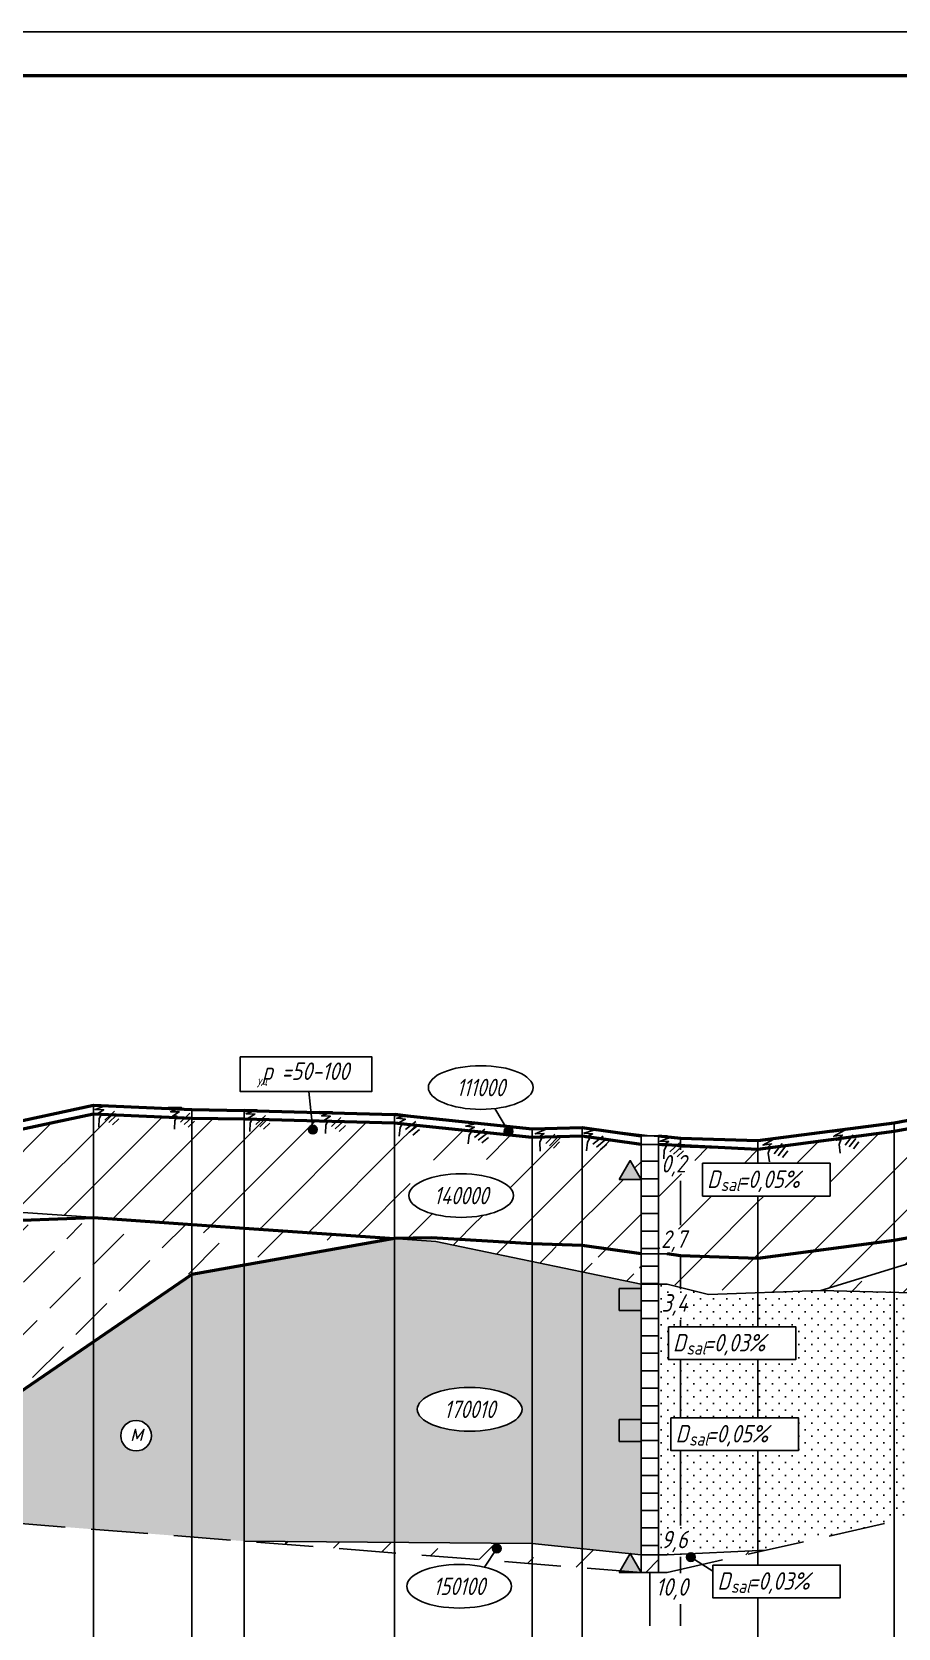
# Model space of a CAD drawing. Extents: x 0 to 1711, y -32 to 643.
# Drawn here: x 699.6 to 798.9, y 452.3 to 635.1 of the extents above; entities that cross this region are included whole.
import ezdxf
from ezdxf import colors
from ezdxf.entities.mleader import LeaderData, LeaderLine
from ezdxf.enums import TextEntityAlignment as Align
from ezdxf.math import Vec2, Vec3

# ---------------------------------------------------------------- set-up
doc = ezdxf.new("R2010")
doc.units = 0
doc.linetypes.add('ИИ27003', pattern=[9.5, 6.5, -3])
for name, color, linetype, lineweight in [('ИИ_ГЕОЛОГИЯ_025', 7, 'Continuous', 25), ('ИИ_ГЕОЛОГИЯ_050', 7, 'Continuous', 50), ('ИИ_ГЕОФИЗИКА_025', 7, 'Continuous', 25), ('ИИ_ОФОРМЛЕНИЕ_025', 7, 'Continuous', 25), ('ИИ_ПРОФИЛЬ_025', 7, 'Continuous', 25)]:
    doc.layers.add(name, color=color, linetype=linetype, lineweight=lineweight)
doc.layers.add('Профиль', color=7, linetype='Continuous')
doc.layers.add('ТХ-Л', color=140, linetype='Continuous')
doc.styles.add('VNIPISIMPLEXCUR', font='simplex.shx', dxfattribs={"width": 0.8, "oblique": 15})
doc.linetypes.add('ИИ27001', pattern='A,2.5,[1,3dservice.shx,S=1.85,R=180.00002,X=0,Y=0],2.5,-1', length=6)
doc.linetypes.add('ИИ27005', pattern='A,2.5,[1,3dservice.shx,S=1.85,R=180.00002,X=0,Y=0],2.5,-2,[4,3dservice.shx,S=0.5,R=0,X=0,Y=0],-2', length=9)
pattern_1 = [(45, (-100.523, -58.2266), (-3, 3), [])]
pattern_2 = [(0, (-100.523, -58.22656), (0.75, 0.75), [0, -1.5])]
pattern_3 = [(45, (-97.523, -58.2266), (-3, 3), [5, -2])]
pattern_4 = [(0, (-100.523, -58.2266), (0, 2), [])]

# ---------------------------------------------------------------- blocks, each defined once
blk = doc.blocks.new('ИИ16001')
at = {"linetype": 'Continuous', "lineweight": 25}
h = blk.add_hatch(color=0, dxfattribs=at)
edge = h.paths.add_edge_path()
edge.add_arc((0, 0), 0.5, 0, 360)
at = {"color": 0, "linetype": 'Continuous', "lineweight": 25}
blk.add_circle((0, 0), 0.5, dxfattribs=at)
blk = doc.blocks.new('ИИ25004')
at = {"linetype": 'Continuous', "lineweight": 25}
blk.add_hatch(color=0, dxfattribs=at).paths.add_polyline_path([(-2.5, 0), (0, 0), (-1.25, 2.17)])
at = {"color": 0, "linetype": 'Continuous', "lineweight": 25}
blk.add_lwpolyline([(-2.5, 0), (0, 0), (-1.25, 2.17)], close=True, dxfattribs=at)
blk = doc.blocks.new('ИИ25005')
at = {"linetype": 'Continuous', "lineweight": 25}
blk.add_hatch(color=0, dxfattribs=at).paths.add_polyline_path([(0, 0), (0, 2.5), (-2.5, 2.5), (-2.5, 0)])
at = {"color": 0, "linetype": 'Continuous', "lineweight": 25}
blk.add_lwpolyline([(0, 0), (0, 2.5), (-2.5, 2.5), (-2.5, 0)], close=True, dxfattribs=at)
blk = doc.blocks.new('ИИ25010')
at = {"color": 0, "linetype": 'Continuous', "lineweight": 25}
for points in [[(0, 0), (3, 0), (0.5, -1), (2.5, -1), (1, -2), (2, -2), (1.5, -3), (1.5, -5)], [(4.94, -1.23), (2.82, -3.35)], [(5.47, -2.12), (3.7, -3.88)], [(6, -3), (4.59, -4.41)]]:
    blk.add_lwpolyline(points, dxfattribs=at)
blk = doc.blocks.new('ИИ25042')
at = {"color": 0, "linetype": 'Continuous', "lineweight": 25}
blk.add_circle((0, 0), 1.75, dxfattribs=at)
at = {"color": 0, "linetype": 'Continuous', "style": 'VNIPISIMPLEXCUR', "oblique": 15, "width": 0.8}
blk.add_attdef('CAPTION', text='', height=2, dxfattribs=at).set_placement((0, 0.3), align=Align.MIDDLE_CENTER)
blk = doc.blocks.new('ИИ25020')
at = {"color": 0, "linetype": 'Continuous', "lineweight": 25}
blk.add_ellipse((0, 0), major_axis=(-6, 0), ratio=0.416667, dxfattribs=at)
at = {"color": 0, "linetype": 'Continuous', "style": 'VNIPISIMPLEXCUR', "oblique": 15, "width": 0.75}
blk.add_attdef('INDEX', text='', height=2, dxfattribs=at).set_placement((0, 0), align=Align.MIDDLE_CENTER)
blk = doc.blocks.new('ИИ03А2Х4')
at = {"color": 0, "linetype": 'Continuous', "lineweight": 25}
blk.add_lwpolyline([(0, 0), (0, 594), (1682, 594), (1682, 0)], close=True, dxfattribs=at)
at = {"color": 0, "linetype": 'Continuous', "lineweight": 50}
blk.add_lwpolyline([(20, 5), (20, 589), (1677, 589), (1677, 5)], close=True, dxfattribs=at)
at = {"color": 0, "linetype": 'Continuous', "style": 'VNIPISIMPLEXCUR', "oblique": 15, "width": 0.8, "flags": 8}
blk.add_attdef('FORMAT', text='', height=2.5, dxfattribs=at).set_placement((1677, 1.25), align=Align.RIGHT)

msp = doc.modelspace()

# ---------------------------------------------------------------- hatches: boundary and pattern name
at = {"layer": 'ИИ_ГЕОЛОГИЯ_025'}
h = msp.add_hatch(dxfattribs=at)
h.set_pattern_fill('ИИ_СУГЛИНОК', color=256, pattern_type=2)
h.set_pattern_definition(pattern_1)
h.paths.add_polyline_path([(663.2544, 506.4873), (651.574, 503.8799), (651.107, 503.1381), (663.2544, 502.31)])
h.paths.add_polyline_path([(673.9194, 507.7373), (663.2544, 506.4873), (663.2544, 502.31), (673.9194, 501.5829)])
h.paths.add_polyline_path([(679.6694, 508.3873), (674.5863, 507.8127), (673.9194, 506.9687), (673.9194, 501.5829), (679.6694, 501.1909)])
h.paths.add_polyline_path([(695.6694, 508.8373), (688.552, 508.6371), (688.5286, 508.5879), (688.0287, 508.5781), (688.0951, 508.6243), (679.6694, 508.3873), (679.6694, 501.1909), (695.6694, 500.1001)])
h.paths.add_polyline_path([(706.6694, 511.1873), (695.6694, 508.8373), (695.6694, 500.1001), (704.7336, 499.4822), (706.6694, 499.3456)])
h.paths.add_polyline_path([(717.9194, 510.6873), (706.6694, 511.1873), (706.6694, 499.3456), (717.9194, 498.5516)])
h.paths.add_polyline_path([(723.9194, 510.5873), (717.9194, 510.6873), (717.9194, 498.5516), (719.0287, 498.4733), (723.9194, 498.4168)])
h.paths.add_polyline_path([(741.1694, 510.1373), (731.7007, 510.3843), (731.7527, 509.8964, -0.44562514), (732.3056, 509.3993, -1), (731.3056, 509.3993, -0.38348452), (731.7527, 509.8964), (731.7007, 510.3843), (723.9194, 510.5873), (723.9194, 498.4168), (726.8429, 498.3831), (737.3864, 499.5052), (741.1694, 499.31)])
h = msp.add_hatch(dxfattribs=at)
h.set_pattern_fill('ИИ_СУГЛИНОК', color=256, pattern_type=2)
h.set_pattern_definition(pattern_1)
h.paths.add_polyline_path([(762.6694, 508.6373), (756.9194, 508.4873), (756.9194, 496.6838), (758.5896, 496.2715), (762.6694, 496.1373)])
h.paths.add_polyline_path([(769.4194, 503.6873), (766.9194, 503.6873), (768.1694, 505.8524), (769.4194, 503.6873), (769.4194, 507.6873), (762.6694, 508.6373), (762.6694, 496.1373), (769.4194, 495.1873)])
h.paths.add_polyline_path([(744.2341, 502.4282), (753.0913, 502.1603), (753.8951, 505.1603), (745.038, 505.4282)], flags=8)
edge = h.paths.add_edge_path()
edge.add_line((756.9194, 508.4873), (754.4446, 508.7465))
edge.add_arc((754.2351, 509.2005), 0.5, 233.264966, 294.773835, ccw=False)
edge.add_line((753.9361, 508.7998), (741.1694, 510.1373))
edge.add_line((741.1694, 510.1373), (741.1694, 499.31))
edge.add_line((741.1694, 499.31), (747.633, 498.9764))
edge.add_line((747.633, 498.9764), (756.9194, 496.6838))
edge.add_line((756.9194, 496.6838), (756.9194, 508.4873))
h.paths.add_polyline_path([(747.7233, 499.3877), (747.4415, 499.412), (747.1628, 499.4418), (746.8879, 499.4772), (746.6174, 499.5181), (746.3519, 499.5643), (746.092, 499.6158), (745.8383, 499.6724), (745.5914, 499.734), (745.3519, 499.8004), (745.1204, 499.8716), (744.8972, 499.9473), (744.6831, 500.0274), (744.4784, 500.1117), (744.2837, 500.1999), (744.0993, 500.292), (743.9257, 500.3876), (743.7633, 500.4866), (743.6126, 500.5887), (743.4737, 500.6937), (743.3471, 500.8014), (743.233, 500.9115), (743.1317, 501.0237), (743.0434, 501.1378), (742.9684, 501.2536), (742.9068, 501.3707), (742.8587, 501.4889), (742.8243, 501.6079), (742.8036, 501.7275), (742.7967, 501.8474), (742.8036, 501.9672), (742.8243, 502.0868), (742.8587, 502.2059), (742.9068, 502.3241), (742.9684, 502.4412), (743.0434, 502.5569), (743.1317, 502.671), (743.233, 502.7833), (743.3471, 502.8933), (743.4737, 503.001), (743.6126, 503.106), (743.7633, 503.2081), (743.9257, 503.3071), (744.0993, 503.4027), (744.2837, 503.4948), (744.4784, 503.5831), (744.6831, 503.6673), (744.8972, 503.7474), (745.1204, 503.8231), (745.3519, 503.8943), (745.5914, 503.9608), (745.8383, 504.0224), (746.092, 504.079), (746.3519, 504.1304), (746.6174, 504.1766), (746.8879, 504.2175), (747.1628, 504.2529), (747.4415, 504.2828), (747.7233, 504.307), (748.0076, 504.3257), (748.2936, 504.3386), (748.5809, 504.3458), (748.8686, 504.3472), (749.1562, 504.3429), (749.4429, 504.3328), (749.7282, 504.3171), (750.0113, 504.2956), (750.2916, 504.2685), (750.5685, 504.2359), (750.8413, 504.1977), (751.1094, 504.1542), (751.3722, 504.1053), (751.629, 504.0513), (751.8794, 503.9922), (752.1226, 503.9281), (752.3582, 503.8593), (752.5856, 503.7858), (752.8043, 503.7079), (753.0138, 503.6257), (753.2136, 503.5394), (753.4032, 503.4492), (753.5822, 503.3554), (753.7502, 503.258), (753.9069, 503.1574), (754.0517, 503.0539), (754.1845, 502.9475), (754.3049, 502.8386), (754.4126, 502.7274), (754.5074, 502.6142), (754.5891, 502.4992), (754.6575, 502.3828), (754.7123, 502.2651), (754.7536, 502.1464), (754.7811, 502.0271), (754.7949, 501.9073), (754.7949, 501.7874), (754.7811, 501.6677), (754.7536, 501.5483), (754.7123, 501.4297), (754.6575, 501.312), (754.5891, 501.1955), (754.5074, 501.0805), (754.4126, 500.9673), (754.3049, 500.8562), (754.1845, 500.7473), (754.0517, 500.6409), (753.9069, 500.5373), (753.7502, 500.4367), (753.5822, 500.3394), (753.4032, 500.2455), (753.2136, 500.1553), (753.0138, 500.069), (752.8043, 499.9868), (752.5856, 499.9089), (752.3582, 499.8355), (752.1226, 499.7666), (751.8794, 499.7026), (751.629, 499.6435), (751.3722, 499.5894), (751.1094, 499.5405), (750.8413, 499.497), (750.5685, 499.4589), (750.2916, 499.4262), (750.0113, 499.3991), (749.7282, 499.3777), (749.4429, 499.3619), (749.1562, 499.3519), (748.8686, 499.3475), (748.5809, 499.349), (748.2936, 499.3562), (748.0076, 499.3691)])
h.paths.add_polyline_path([(754.3049, 502.8386), (754.3216, 502.8214), (754.3399, 502.8375), (754.5383, 503.0685), (754.6814, 503.3065), (754.7678, 503.5492), (754.7967, 503.7942), (754.7678, 504.0393), (754.6814, 504.282), (754.5383, 504.52), (754.3399, 504.751), (754.0882, 504.9727), (753.7855, 505.1832), (753.4347, 505.3802), (753.0393, 505.562), (752.603, 505.7268), (752.1301, 505.8729), (751.6251, 505.9991), (751.0928, 506.1039), (750.5384, 506.1866), (749.9672, 506.2462), (749.3848, 506.2822), (748.7967, 506.2942), (748.2086, 506.2822), (747.6261, 506.2462), (747.055, 506.1866), (746.5006, 506.1039), (745.9683, 505.9991), (745.4633, 505.8729), (744.9903, 505.7268), (744.554, 505.562), (744.1586, 505.3802), (743.8079, 505.1832), (743.5051, 504.9727), (743.2534, 504.751), (743.055, 504.52), (742.912, 504.282), (742.8256, 504.0393), (742.7967, 503.7942), (742.8256, 503.5492), (742.912, 503.3065), (743.055, 503.0685), (743.2534, 502.8375), (743.2721, 502.821), (743.3471, 502.8933), (743.4737, 503.001), (743.6126, 503.106), (743.7633, 503.2081), (743.9257, 503.3071), (744.0993, 503.4027), (744.2837, 503.4948), (744.4784, 503.5831), (744.6831, 503.6673), (744.8972, 503.7474), (745.1204, 503.8231), (745.3519, 503.8943), (745.5914, 503.9608), (745.8383, 504.0224), (746.092, 504.079), (746.3519, 504.1304), (746.6174, 504.1766), (746.8879, 504.2175), (747.1628, 504.2529), (747.4415, 504.2828), (747.7233, 504.307), (748.0076, 504.3257), (748.2936, 504.3386), (748.5809, 504.3458), (748.8686, 504.3472), (749.1562, 504.3429), (749.4429, 504.3328), (749.7282, 504.3171), (750.0113, 504.2956), (750.2916, 504.2685), (750.5685, 504.2359), (750.8413, 504.1977), (751.1094, 504.1542), (751.3722, 504.1053), (751.629, 504.0513), (751.8794, 503.9922), (752.1226, 503.9281), (752.3582, 503.8593), (752.5856, 503.7858), (752.8043, 503.7079), (753.0138, 503.6257), (753.2136, 503.5394), (753.4032, 503.4492), (753.5822, 503.3554), (753.7502, 503.258), (753.9069, 503.1574), (754.0517, 503.0539), (754.1845, 502.9475)])
h = msp.add_hatch(dxfattribs=at)
h.set_pattern_fill('ИИ_СУГЛИНОК', color=256, pattern_type=2)
h.set_pattern_definition(pattern_1)
h.paths.add_polyline_path([(798.4194, 493.5557), (798.4194, 494.473), (791.8875, 492.8768), (782.8144, 491.418), (782.8144, 490.7264), (790.0069, 490.9791)])
h.paths.add_polyline_path([(805.6694, 495.7763), (805.6694, 496.4776), (802.8175, 495.5478), (798.4194, 494.473), (798.4194, 493.5557)])
h.paths.add_polyline_path([(805.6694, 497.2166), (805.6694, 498.0373), (798.4194, 496.6873), (798.4194, 495.4463)])
h.paths.add_polyline_path([(802.8175, 495.5478), (805.6694, 496.4776), (805.6694, 497.2166), (798.4194, 495.4463), (798.4194, 494.473)])
h.paths.add_polyline_path([(805.6694, 510.5373), (798.4194, 509.1873), (798.4194, 496.6873), (805.6694, 498.0373)])
h.paths.add_polyline_path([(823.9194, 504.0366), (823.9194, 509.6482), (805.6694, 510.5373), (805.6694, 498.0373), (811.0138, 499.0037), (816.2573, 501.0976)])
h = msp.add_hatch(dxfattribs=at)
h.set_pattern_fill('ИИ_СУГЛИНОК', color=256, pattern_type=2)
h.set_pattern_definition(pattern_1)
h.paths.add_polyline_path([(782.8144, 494.6373), (773.9194, 494.9373), (772.4194, 495.1873), (771.4194, 495.1873), (771.4194, 492.9865), (772.2784, 492.7623), (776.4304, 491.9928), (780.2399, 491.9928), (782.8144, 492.3885)])
h.paths.add_polyline_path([(773.9194, 492.4582), (772.2784, 492.7623), (771.4194, 492.9865), (771.4194, 492.0841), (773.9194, 491.3816)])
h.paths.add_polyline_path([(782.8144, 491.418), (782.8144, 492.3885), (780.2399, 491.9928), (776.4304, 491.9928), (773.9194, 492.4582), (773.9194, 491.3816), (774.3305, 491.266), (778.5277, 491.0095), (781.8689, 491.266)])
h.paths.add_polyline_path([(791.8875, 492.8768), (798.4194, 494.473), (798.4194, 495.4463), (791.1321, 493.6668), (782.8144, 492.3885), (782.8144, 491.418)])
h.paths.add_polyline_path([(798.4194, 495.4463), (798.4194, 496.6873), (782.8144, 494.6373), (782.8144, 492.3885), (791.1321, 493.6668)])
h.paths.add_polyline_path([(798.4194, 509.1873), (782.8144, 507.1373), (782.8144, 505.5462), (791.0679, 505.5462), (791.0679, 501.7912), (782.8144, 501.7912), (782.8144, 494.6373), (798.4194, 496.6873)])
h = msp.add_hatch(dxfattribs=at)
h.set_pattern_fill('ИИ_КОНСИСТЕНЦИЯ_01', color=256, pattern_type=2)
h.set_pattern_definition(pattern_4)
h.paths.add_polyline_path([(771.4194, 507.6873), (769.4194, 507.6873), (769.4194, 495.1873), (771.4194, 495.1873)])
h = msp.add_hatch(dxfattribs=at)
h.set_pattern_fill('ИИ_СУГЛИНОК', color=256, pattern_type=2)
h.set_pattern_definition(pattern_1)
h.paths.add_polyline_path([(782.8144, 501.7912), (776.4646, 501.7912), (776.4646, 505.5462), (782.8144, 505.5462), (782.8144, 507.1373), (771.9751, 507.6605), (771.8198, 507.566), (772.3193, 507.5452), (772.0487, 507.056), (772.0311, 506.6313), (775.5595, 506.6313), (775.5595, 504.3513), (771.7477, 504.3513), (771.7477, 506.6313), (772.0311, 506.6313), (772.0487, 507.056), (772.3193, 507.5452), (771.8198, 507.566), (771.9751, 507.6605), (771.4194, 507.6873), (771.4194, 495.1873), (772.4194, 495.1873), (773.9194, 494.9373), (782.8144, 494.6373)])
h.paths.add_polyline_path([(775.7377, 497.9932), (775.7377, 495.7132), (771.5694, 495.7132), (771.5694, 497.9932)], flags=16)
h.paths.add_polyline_path([(770.8526, 503.6746), (775.3955, 503.3556), (776.3524, 506.927), (771.8096, 507.246)], flags=9)
h.paths.add_polyline_path([(770.8526, 495.0365), (775.3955, 494.7175), (776.3524, 498.2889), (771.8096, 498.6079)], flags=9)
h = msp.add_hatch(dxfattribs=at)
h.set_pattern_fill('ИИ_СУПЕСЬ', color=256, pattern_type=2)
h.set_pattern_definition(pattern_3)
h.paths.add_polyline_path([(798.4194, 493.5557), (790.0069, 490.9791), (798.4194, 490.7636)])
h.paths.add_polyline_path([(805.6694, 495.7763), (798.4194, 493.5557), (798.4194, 490.7636), (805.6694, 490.5779)])
h.paths.add_polyline_path([(823.9194, 501.3373), (823.6912, 501.296), (805.6694, 495.7763), (805.6694, 490.5779), (823.9194, 490.1104)])
h.paths.add_polyline_path([(835.1694, 501.4722), (823.9194, 501.3373), (823.9194, 490.1104), (835.1694, 489.8223)])
h.paths.add_polyline_path([(849.4194, 502.9383), (835.1694, 501.4722), (835.1694, 489.8223), (849.4194, 489.4573)])
h.paths.add_polyline_path([(862.3738, 498.1378), (863.9194, 498.1378), (863.9194, 505.908), (849.4194, 502.9383), (849.4194, 489.4573), (863.9194, 489.0858), (863.9194, 494.5327), (862.3738, 494.5327)])
h.paths.add_polyline_path([(863.9194, 505.908), (863.9194, 507.5974), (849.4194, 504.073), (849.4194, 502.9383)])
h = msp.add_hatch(dxfattribs=at)
h.set_pattern_fill('ИИ_СУГЛИНОК', color=256, pattern_type=2)
h.set_pattern_definition(pattern_1)
h.paths.add_polyline_path([(723.9194, 498.1281), (719.0287, 498.4733), (717.9194, 498.4861), (717.9194, 497.5767), (723.9194, 497.5617)])
h.paths.add_polyline_path([(741.1694, 499.31), (737.3864, 499.5052), (726.8429, 498.3831), (723.9194, 498.4168), (723.9194, 498.1281), (728.9445, 497.7735), (736.5343, 498.3652), (741.1694, 498.2053)])
h.paths.add_polyline_path([(741.1694, 498.2053), (736.5343, 498.3652), (728.9445, 497.7735), (741.1694, 496.9107)])
h.paths.add_polyline_path([(746.9156, 498.007), (741.1694, 498.2053), (741.1694, 496.9107), (745.3936, 497.0051), (753.2204, 496.5442)], flags=17)
h.paths.add_polyline_path([(747.633, 498.9764), (741.1694, 499.31), (741.1694, 498.2053), (746.9156, 498.007), (753.2204, 496.5442), (756.9194, 496.3264), (756.9194, 496.6838)])
h.paths.add_polyline_path([(762.6694, 496.1373), (762.6694, 495.2643), (763.0889, 495.1608), (769.4194, 493.5085), (769.4194, 495.1873)])
h.paths.add_polyline_path([(762.6694, 495.2643), (758.5896, 496.2715), (756.9194, 496.3264), (756.9194, 495.6861), (762.6694, 494.352)])
h = msp.add_hatch(dxfattribs=at)
h.set_pattern_fill('ИИ_СУПЕСЬ', color=256, pattern_type=2)
h.set_pattern_definition(pattern_3)
h.paths.add_polyline_path([(695.6694, 497.7791), (684.6851, 498.0584), (679.6694, 497.7738), (679.6694, 473.603), (682.044, 473.6206), (695.6694, 477.9643)])
h.paths.add_polyline_path([(706.6694, 497.6048), (702.0732, 497.6163), (695.6694, 497.7791), (695.6694, 477.9643), (696.7265, 478.3013), (706.6694, 485.1029)])
h.paths.add_polyline_path([(717.9194, 497.5767), (706.6694, 497.6048), (706.6694, 485.1029), (717.9194, 492.7987)])
h.paths.add_polyline_path([(723.9194, 497.5617), (717.9194, 497.5767), (717.9194, 492.7987), (723.9194, 493.8598)])
h.paths.add_polyline_path([(706.6694, 498.6159), (695.6694, 498.7429), (695.6694, 497.7791), (702.0732, 497.6163), (706.6694, 497.6048)])
h.paths.add_polyline_path([(695.6694, 498.7429), (691.8264, 498.7872), (679.6694, 498.3299), (679.6694, 497.7738), (684.6851, 498.0584), (695.6694, 497.7791)])
h.paths.add_polyline_path([(717.9194, 498.4861), (706.6694, 498.6159), (706.6694, 497.6048), (717.9194, 497.5767)])
h.paths.add_polyline_path([(741.1694, 496.9107), (728.9445, 497.7735), (726.1574, 497.5561), (723.9194, 497.5617), (723.9194, 493.8598)])
h = msp.add_hatch(dxfattribs=at)
h.set_pattern_fill('ИИ_ПЕСОК_МЕЛКИЙ', color=256, pattern_type=2)
h.set_pattern_definition(pattern_2)
h.paths.add_polyline_path([(673.9194, 470.7709), (663.2544, 467.0301), (673.9194, 466.192)])
h.paths.add_polyline_path([(679.6694, 472.7877), (673.9194, 470.7709), (673.9194, 466.192), (679.6694, 465.7402)])
h.paths.add_polyline_path([(695.6694, 477.9643), (682.044, 473.6206), (679.6694, 472.7877), (679.6694, 465.7402), (695.6694, 464.4828)])
h.paths.add_polyline_path([(706.6694, 485.1029), (696.7265, 478.3013), (695.6694, 477.9643), (695.6694, 464.4828), (706.6694, 463.6184)])
h.paths.add_polyline_path([(717.9194, 492.7987), (706.6694, 485.1029), (706.6694, 463.6184), (717.9194, 462.7343)])
h.paths.add_polyline_path([(713.2961, 474.3415, -1), (709.7961, 474.3415, -1)], flags=16)
h.paths.add_polyline_path([(710.774, 475.206), (712.4779, 475.206), (712.4779, 473.5927), (710.774, 473.5927)], flags=0)
h.paths.add_polyline_path([(723.9194, 493.8598), (717.9194, 492.7987), (717.9194, 462.7343), (723.9194, 462.2628)])
h.paths.add_polyline_path([(741.1694, 496.9107), (723.9194, 493.8598), (723.9194, 462.2628), (741.1694, 462.1272)])
h.paths.add_polyline_path([(756.9194, 494.2867), (745.9099, 496.5761), (741.1694, 496.9107), (741.1694, 462.1272), (756.9194, 462.0033)])
edge = h.paths.add_edge_path(flags=16)
edge.add_ellipse((749.7732, 477.3644), major_axis=(-6, 0), ratio=0.41666667, start_angle=0, end_angle=360)
h.paths.add_polyline_path([(754.0613, 478.5044), (754.0613, 476.2244), (746.2046, 476.2244), (746.2046, 478.5044)], flags=0)
h.paths.add_polyline_path([(762.6694, 493.091), (756.9194, 494.2867), (756.9194, 462.0033), (762.6694, 461.398)])
h.paths.add_polyline_path([(769.4194, 488.6873), (766.9194, 488.6873), (766.9194, 491.1873), (769.4194, 491.1873), (769.4194, 491.6873), (762.6694, 493.091), (762.6694, 461.398), (768.1512, 460.8208), (768.1694, 460.8524), (768.1899, 460.8167), (769.4194, 460.6873), (769.4194, 473.6873), (766.9194, 473.6873), (766.9194, 476.1873), (769.4194, 476.1873)])
h = msp.add_hatch(dxfattribs=at)
h.set_pattern_fill('ИИ_СУГЛИНОК', color=256, pattern_type=2)
h.set_pattern_definition(pattern_1)
h.paths.add_polyline_path([(756.9194, 495.6861), (753.2204, 496.5442), (745.3936, 497.0051), (741.1694, 496.9107), (745.9099, 496.5761), (756.9194, 494.2867)])
h.paths.add_polyline_path([(756.9194, 495.6861), (756.9194, 494.2867), (762.6694, 493.091), (762.6694, 494.352)])
h.paths.add_polyline_path([(766.5669, 493.4478), (762.6694, 494.352), (762.6694, 493.091), (769.4194, 491.6873), (769.4194, 492.6462)])
h.paths.add_polyline_path([(769.4194, 495.1873), (762.6694, 496.1373), (762.6694, 495.2643), (763.0889, 495.1608), (769.4194, 493.5085)])
h = msp.add_hatch(dxfattribs=at)
h.set_pattern_fill('ИИ_КОНСИСТЕНЦИЯ_01', color=256, pattern_type=2)
h.set_pattern_definition(pattern_4)
h.paths.add_polyline_path([(771.4194, 495.1873), (769.4194, 495.1873), (769.4194, 491.6873), (771.4194, 491.6873)])
h = msp.add_hatch(dxfattribs=at)
h.set_pattern_fill('ИИ_КОНСИСТЕНЦИЯ_01', color=256, pattern_type=2)
h.set_pattern_definition(pattern_4)
h.paths.add_polyline_path([(771.4194, 491.6873), (769.4194, 491.6873), (769.4194, 460.6873), (771.4194, 460.6873)])
h = msp.add_hatch(dxfattribs=at)
h.set_pattern_fill('ИИ_ПЕСОК_МЕЛКИЙ', color=256, pattern_type=2)
h.set_pattern_definition(pattern_2)
h.paths.add_polyline_path([(773.9194, 483.0638), (772.547, 483.0638), (772.547, 486.8188), (782.8144, 486.8188), (782.8144, 490.7264), (777.1542, 490.5276), (772.4194, 491.6873), (771.4194, 491.6873), (771.4194, 460.6873), (772.4194, 460.6873), (774.7951, 460.8009, -0.3602659), (775.4322, 460.8314), (782.8144, 461.1846), (782.8144, 472.6382), (772.8455, 472.6382), (772.8455, 476.3933), (773.9194, 476.3933)], flags=17)
h.paths.add_polyline_path([(771.735, 488.4055), (771.735, 490.6855), (775.5202, 490.6855), (775.5202, 488.4055)], flags=16)
h.paths.add_polyline_path([(771.743, 463.5883), (775.5296, 463.5883), (775.5296, 461.3083), (771.743, 461.3083)], flags=16)
h.paths.add_polyline_path([(782.8144, 483.0638), (773.9194, 483.0638), (773.9194, 476.3933), (782.8144, 476.3933)], flags=0)
h.paths.add_polyline_path([(782.8144, 472.6382), (772.8455, 472.6382), (772.8455, 476.3933), (773.9194, 476.3933), (773.9194, 483.0638), (772.547, 483.0638), (772.547, 486.8188), (782.8144, 486.8188), (782.8144, 490.7264), (777.1542, 490.5276), (772.4194, 491.6873), (771.4194, 491.6873), (771.4194, 460.6873), (772.4194, 460.6873), (774.7951, 460.8009), (782.8144, 461.1846)], flags=17)
h.paths.add_polyline_path([(798.4194, 490.7636), (790.0069, 490.9791), (782.8144, 490.7264), (782.8144, 486.8188), (787.1504, 486.8188), (787.1504, 483.0638), (782.8144, 483.0638), (782.8144, 476.3933), (787.4489, 476.3933), (787.4489, 472.6382), (782.8144, 472.6382), (782.8144, 461.1846), (783.7383, 461.2288), (798.4194, 464.5253)])
h.paths.add_polyline_path([(805.6694, 490.5779), (798.4194, 490.7636), (798.4194, 464.5253), (805.6694, 466.1532)])
h.paths.add_polyline_path([(770.9162, 487.7288), (775.5352, 487.4098), (776.4922, 490.9813), (771.8731, 491.3003)], flags=9)
h.paths.add_polyline_path([(770.8735, 460.6316), (775.3401, 460.3126), (776.2971, 463.884), (771.8304, 464.203)], flags=9)
h = msp.add_hatch(dxfattribs=at)
h.set_pattern_fill('ИИ_ПЕСОК_МЕЛКИЙ', color=256, pattern_type=2)
h.set_pattern_definition(pattern_2)
h.paths.add_polyline_path([(782.8144, 490.7264), (777.1542, 490.5276), (772.4194, 491.6873), (771.4194, 491.6873), (771.4194, 460.6873), (772.4194, 460.6873), (774.7951, 460.8009, -0.3602659), (775.4322, 460.8314), (782.8144, 461.1846), (782.8144, 472.6382), (772.8455, 472.6382), (772.8455, 476.3933), (773.9194, 476.3933), (773.9194, 483.0638), (772.547, 483.0638), (772.547, 486.8188), (782.8144, 486.8188)])
h.paths.add_polyline_path([(775.5202, 488.4055), (771.735, 488.4055), (771.735, 490.6855), (775.5202, 490.6855)], flags=16)
h.paths.add_polyline_path([(775.5296, 463.5883), (775.5296, 461.3083), (771.743, 461.3083), (771.743, 463.5883)], flags=16)
h.paths.add_polyline_path([(782.8144, 483.0638), (773.9194, 483.0638), (773.9194, 476.3933), (782.8144, 476.3933)], flags=17)
h.paths.add_polyline_path([(770.9162, 487.7288), (775.5352, 487.4098), (776.4922, 490.9813), (771.8731, 491.3003)], flags=9)
h.paths.add_polyline_path([(770.8735, 460.6316), (775.3401, 460.3126), (776.2971, 463.884), (771.8304, 464.203)], flags=9)
h = msp.add_hatch(dxfattribs=at)
h.set_pattern_fill('ИИ_СУПЕСЬ', color=256, pattern_type=2)
h.set_pattern_definition(pattern_3)
h.paths.add_polyline_path([(741.1694, 462.1272), (723.9194, 462.2628), (741.1694, 460.9073)])
h.paths.add_polyline_path([(753.394, 461.4225, -0.59576872), (752.6207, 461.0039), (752.0018, 460.056), (756.9194, 459.6696), (756.9194, 462.0033), (741.1694, 462.1272), (741.1694, 460.9073), (752.0018, 460.056), (752.6207, 461.0039, -0.25331445), (752.394, 461.4225, -1)])
h.paths.add_polyline_path([(762.6694, 461.398), (756.9194, 462.0033), (756.9194, 459.6696), (762.6694, 459.2177)])
h.paths.add_polyline_path([(768.1512, 460.8208), (762.6694, 461.398), (762.6694, 459.2177), (767.0279, 458.8752)])
h = msp.add_hatch(dxfattribs=at)
h.set_pattern_fill('ИИ_СУПЕСЬ', color=256, pattern_type=2)
h.set_pattern_definition(pattern_3)
h.paths.add_polyline_path([(782.8144, 461.0214), (782.8144, 461.1846), (775.4322, 460.8314, -0.23599541), (775.6321, 460.4315, -0.14346777), (775.553, 460.1617), (776.4436, 459.5909)])
h = msp.add_hatch(dxfattribs=at)
h.set_pattern_fill('ИИ_КОНСИСТЕНЦИЯ_04', color=256, pattern_type=2)
h.set_pattern_definition([(45, (-100.523, -58.2266), (-1.4142136, 1.4142136), [])])
h.paths.add_polyline_path([(771.4194, 460.6873), (769.4194, 460.6873), (769.4194, 458.6873), (771.4194, 458.6873)])

# ---------------------------------------------------------------- linework, layer by layer
at = {"layer": 'ИИ_ГЕОЛОГИЯ_025', "flags": 128}
for points in [[(772.4194, 507.6873), (773.9194, 507.4373), (782.8144, 507.1373), (798.4194, 509.1873), (805.6694, 510.5373), (823.9194, 513.8373), (835.1694, 515.5373), (849.4194, 516.5373), (863.9194, 519.1873), (873.9194, 521.2373), (881.9194, 523.1373), (899.4194, 524.3373), (918.8794, 525.6373), (921.1694, 526.0873)], [(621.1694, 504.3373), (623.9194, 504.1373), (630.1694, 503.1873), (636.4194, 503.5373), (648.9194, 503.2873), (663.2544, 506.4873), (673.9194, 507.7373), (679.6694, 508.3873), (695.6694, 508.8373), (706.6694, 511.1873), (717.9194, 510.6873), (723.9194, 510.5873), (741.1694, 510.1373), (756.9194, 508.4873), (762.6694, 508.6373), (769.4194, 507.6873)], [(754.2351, 509.2005), (752.6691, 511.8168)], [(769.4194, 508.6873), (772.4194, 508.6873)], [(769.4194, 507.6873), (772.4194, 507.6873)], [(772.4194, 491.6873), (777.1542, 490.5276), (790.0069, 490.9791), (826.3463, 502.1092), (844.19, 502.8019), (866.5295, 508.2318)], [(769.4194, 491.6873), (745.9099, 496.5761), (704.7336, 499.4822), (648.9194, 503.2873)], [(648.9194, 473.374), (682.044, 473.6206), (696.7265, 478.3013), (717.9194, 492.7987), (741.1694, 496.9107)], [(769.4194, 495.1873), (772.4194, 495.1873)], [(769.4194, 491.6873), (772.4194, 491.6873)], [(790.0069, 490.9791), (903.201, 488.0797)], [(769.4194, 460.6873), (756.9194, 462.0033), (723.9194, 462.2628)], [(752.894, 461.4225), (751.4929, 459.2765)], [(772.4194, 460.6873), (783.7383, 461.2288)], [(769.4194, 460.6873), (772.4194, 460.6873)], [(775.1321, 460.4315), (777.6397, 458.8243)], [(769.4194, 458.6873), (772.4194, 458.6873)]]:
    msp.add_lwpolyline(points, dxfattribs=at)
at = {"layer": 'ИИ_ГЕОЛОГИЯ_025', "linetype": 'Continuous', "flags": 128}
for points in [[(769.4194, 508.6873), (769.4194, 458.6873)], [(771.4194, 508.6873), (771.4194, 458.6873)]]:
    msp.add_lwpolyline(points, dxfattribs=at)
at = {"layer": 'ИИ_ГЕОЛОГИЯ_025', "flags": 128}
for points in [[(776.4646, 505.5462), (791.0679, 505.5462), (791.0679, 501.7912), (776.4646, 501.7912)], [(772.547, 486.8188), (787.1504, 486.8188), (787.1504, 483.0638), (772.547, 483.0638)], [(772.8455, 476.3933), (787.4489, 476.3933), (787.4489, 472.6382), (772.8455, 472.6382)], [(777.6397, 459.5271), (792.2431, 459.5271), (792.2431, 455.7721), (777.6397, 455.7721)]]:
    msp.add_lwpolyline(points, close=True, dxfattribs=at)
at = {"layer": 'ИИ_ГЕОЛОГИЯ_025', "linetype": 'ИИ27003', "flags": 128}
for points in [[(772.4194, 458.6873), (921.1694, 492.0873)], [(621.1694, 470.3373), (769.4194, 458.6873)]]:
    msp.add_lwpolyline(points, dxfattribs=at)
at = {"layer": 'ИИ_ГЕОЛОГИЯ_050', "linetype": 'ИИ27001', "flags": 128}
for points in [[(771.4194, 508.6873), (773.9194, 508.4373), (782.8144, 508.1373), (798.4194, 510.1873), (805.6694, 511.5373), (823.9194, 514.8373), (835.1694, 516.5373), (849.4194, 517.5373), (863.9194, 520.1873), (873.9194, 522.2373), (881.9194, 524.1373), (899.4194, 525.3373), (918.8794, 526.6373), (921.1694, 527.0873)], [(921.1694, 526.0873), (918.8794, 525.6373), (899.4194, 524.3373), (881.9194, 523.1373), (873.9194, 521.2373), (863.9194, 519.1873), (849.4194, 516.5373), (835.1694, 515.5373), (823.9194, 513.8373), (805.6694, 510.5373), (798.4194, 509.1873), (782.8144, 507.1373), (771.4194, 507.6873)], [(621.1694, 505.3373), (623.9194, 505.1373), (630.1694, 504.1873), (636.4194, 504.5373), (648.9194, 504.2873), (663.2544, 507.4873), (673.9194, 508.7373), (679.6694, 509.3873), (695.6694, 509.8373), (706.6694, 512.1873), (717.9194, 511.6873), (723.9194, 511.5873), (741.1694, 511.1373), (756.9194, 509.4873), (762.6694, 509.6373), (769.4194, 508.6873)], [(769.4194, 507.6873), (762.6694, 508.6373), (756.9194, 508.4873), (741.1694, 510.1373), (723.9194, 510.5873), (717.9194, 510.6873), (706.6694, 511.1873), (695.6694, 508.8373), (679.6694, 508.3873), (673.9194, 507.7373), (663.2544, 506.4873), (648.9194, 503.2873), (636.4194, 503.5373), (630.1694, 503.1873), (621.1694, 504.3373)], [(621.1694, 492.3373), (637.7163, 492.0121), (658.4397, 493.5032), (673.9194, 498.1136), (706.6694, 499.3456), (723.9194, 498.1281), (741.1694, 496.9107), (717.9194, 492.7987), (696.7265, 478.3013), (682.044, 473.6206), (648.9194, 473.374), (621.1694, 475.3373)]]:
    msp.add_lwpolyline(points, dxfattribs=at)
at = {"layer": 'ИИ_ГЕОЛОГИЯ_050', "linetype": 'ИИ27005', "flags": 128}
for points in [[(921.1694, 510.0873), (918.8794, 510.2539), (899.4194, 509.8899), (881.9194, 509.2812), (873.9194, 508.2724), (863.9194, 505.908), (849.4194, 502.9383), (835.1694, 501.4722), (823.9194, 501.3373), (805.6694, 498.0373), (798.4194, 496.6873), (782.8144, 494.6373), (773.9194, 494.9373), (772.4194, 495.1873)], [(769.4194, 495.1873), (762.6694, 496.1373), (756.9194, 496.3264), (745.3936, 497.0051), (741.1694, 496.9107)]]:
    msp.add_lwpolyline(points, dxfattribs=at)
at = {"layer": 'ИИ_ГЕОФИЗИКА_025', "flags": 128}
msp.add_lwpolyline([(723.4827, 517.7519), (738.5523, 517.7519), (738.5523, 513.7493), (723.4827, 513.7493)], close=True, dxfattribs=at)
msp.add_lwpolyline([(731.8056, 509.3993), (731.3426, 513.7493)], dxfattribs=at)
at = {"layer": 'ИИ_ПРОФИЛЬ_025', "flags": 128}
for points in [[(695.6694, 509.8373), (706.6694, 512.1873), (717.9194, 511.6873), (723.9194, 511.5873), (741.1694, 511.1373), (756.9194, 509.4873), (762.6694, 509.6373), (770.4194, 508.6873), (773.9194, 508.4373), (782.8144, 508.1373), (798.4194, 510.1873), (805.6694, 511.5373)], [(706.6694, 512.1873), (706.6694, 349.1373)], [(717.9194, 511.6873), (717.9194, 349.1373)], [(723.9194, 511.5873), (723.9194, 349.1373)], [(741.1694, 511.1373), (741.1694, 349.1373)], [(798.4194, 510.1873), (798.4194, 349.1373)], [(756.9194, 509.4873), (756.9194, 349.1373)], [(762.6694, 509.6373), (762.6694, 349.1373)], [(773.9194, 508.4373), (773.9194, 507.0864)], [(782.8144, 508.1373), (782.8144, 505.5462)], [(773.9194, 503.515), (773.9194, 498.4483)], [(782.8144, 501.7912), (782.8144, 486.8188)], [(773.9194, 494.8769), (773.9194, 491.1407)], [(773.9194, 487.5693), (773.9194, 486.8188)], [(773.9194, 483.0638), (773.9194, 476.3933)], [(782.8144, 483.0638), (782.8144, 476.3933)], [(773.9194, 472.6382), (773.9194, 464.0435)], [(782.8144, 472.6382), (782.8144, 459.5271)], [(773.9194, 460.472), (773.9194, 458.6092)], [(770.4194, 458.6873), (770.4194, 452.5501)], [(782.8144, 455.7721), (782.8144, 349.1373)], [(773.9194, 455.0378), (773.9194, 452.5501)]]:
    msp.add_lwpolyline(points, dxfattribs=at)
at = {"layer": 'Профиль'}
msp.add_lwpolyline([(695.6694, 509.8373), (706.6694, 512.1873), (717.9194, 511.6873), (723.9194, 511.5873), (741.1694, 511.1373), (756.9194, 509.4873), (762.6694, 509.6373), (770.4194, 508.6873), (773.9194, 508.4373), (782.8144, 508.1373), (798.4194, 510.1873), (805.6694, 511.5373)], dxfattribs=at)

# ---------------------------------------------------------------- block references
at = {"layer": 'ИИ_ГЕОЛОГИЯ_025'}
for p, values in [((751.0437, 514.2233), {'INDEX': '111000'}), ((748.7967, 501.8474), {'INDEX': '140000'}), ((749.7732, 477.3644), {'INDEX': '170010'}), ((748.578, 457.0914), {'INDEX': '150100'})]:
    msp.add_blockref('ИИ25020', p, dxfattribs=at).add_auto_attribs(values)
for p, xscale, yscale, zscale, rotation in [((706.6142, 512.2034), 0.4999999999999999, 0.4999999999999999, 0.4999999999999999, 358.38561039), ((715.2679, 511.9595), 0.4999999999999999, 0.4999999999999999, 0.4999999999999999, 358.38561039), ((723.9216, 511.7156), 0.4999999999999999, 0.4999999999999999, 0.4999999999999999, 358.38561039), ((732.5753, 511.4717), 0.4999999999999999, 0.4999999999999999, 0.4999999999999999, 358.38561039), ((741.229, 511.2278), 0.5, 0.5, 0.5, 353.4909177599999), ((749.1287, 510.3265), 0.5, 0.5, 0.5, 353.4909177599999), ((757.0283, 509.4252), 0.4999999999999999, 0.4999999999999999, 0.4999999999999999, 1.73473526), ((762.6749, 509.5333), 0.4999999999999999, 0.4999999999999999, 0.4999999999999999, 353.92260945), ((771.3618, 508.5859), 0.5, 0.5, 0.5, 357.61538279), ((783.0639, 508.0986), 0.5, 0.5, 0.5, 7.09281238), ((791.1915, 509.1099), 0.5, 0.5, 0.5, 7.09281238)]:
    msp.add_blockref('ИИ25010', p, dxfattribs=dict(at, xscale=xscale, yscale=yscale, zscale=zscale, rotation=rotation))
for name, p in [('ИИ16001', (754.2351, 509.2005)), ('ИИ25004', (769.4194, 503.6873)), ('ИИ25005', (769.4194, 488.6873)), ('ИИ25005', (769.4194, 473.6873)), ('ИИ16001', (752.894, 461.4225)), ('ИИ25004', (769.4194, 458.6873)), ('ИИ16001', (775.1321, 460.4315))]:
    msp.add_blockref(name, p, dxfattribs=at)
ref = msp.add_blockref('ИИ25042', (711.5461, 474.3415), dxfattribs=at)
ref.add_attrib('CAPTION', 'м', dxfattribs={"layer": '0', "color": 0, "linetype": 'Continuous', "height": 2, "style": 'VNIPISIMPLEXCUR', "oblique": 15, "width": 0.8}).set_placement((711.5997, 474.7327), align=Align.MIDDLE_CENTER)
at = {"layer": 'ИИ_ГЕОФИЗИКА_025'}
msp.add_blockref('ИИ16001', (731.8056, 509.3993), dxfattribs=at)
at = {"layer": 'ИИ_ОФОРМЛЕНИЕ_025'}
msp.add_blockref('ИИ03А2Х4', (28.9194, 41.1373), dxfattribs=at)

# ---------------------------------------------------------------- texts
at = {"layer": 'ИИ_ГЕОЛОГИЯ_025', "style": 'VNIPISIMPLEXCUR', "oblique": 15, "width": 0.8}
for s, p in [('0,2', (771.7094, 505.4913)), ('2,7', (771.7094, 496.8532)), ('3,4', (771.773, 489.5455)), ('9,6', (771.7303, 462.4483)), ('10,0', (771.0906, 457.0141))]:
    msp.add_text(s, height=2, dxfattribs=at).set_placement(p, align=Align.MIDDLE_LEFT)
for s, height, p in [('D  =0,05%%%', 2, (776.9827, 502.7185)), ('sal', 1.5, (778.5316, 502.3582)), ('D  =0,03%%%', 2, (773.0651, 483.9911)), ('sal', 1.5, (774.614, 483.6309)), ('D  =0,05%%%', 2, (773.3637, 473.5655)), ('sal', 1.5, (774.9125, 473.2053)), ('D  =0,03%%%', 2, (778.1578, 456.6994)), ('sal', 1.5, (779.7067, 456.3392))]:
    msp.add_text(s, height=height, dxfattribs=at).set_placement(p)
at = {"layer": 'ИИ_ГЕОФИЗИКА_025', "style": 'VNIPISIMPLEXCUR', "oblique": 15, "width": 0.8}
for s, height, p in [('р =50-100', 2, (730.9872, 516.0925)), ('уд', 1, (725.9914, 515.0341))]:
    msp.add_text(s, height=height, dxfattribs=at).set_placement(p, align=Align.MIDDLE_CENTER)

# ---------------------------------------------------------------- leaders
at = {"layer": 'ТХ-Л', "linetype": 'Continuous', "ltscale": 100}
ml = msp.add_multileader_mtext('Standard', dxfattribs=at)
ml.set_content('1\\P', color=256, style='VNIPISIMPLEXCUR')
ml.set_leader_properties()
ml.build(insert=Vec2(0, 0))
ml.multileader.update_dxf_attribs({"leader_type": 0, "has_dogleg": 0, "text_left_attachment_type": 0, "text_right_attachment_type": 0, "dogleg_length": 0.36})
ctx = ml.context
ctx.base_point, ctx.char_height, ctx.plane_origin = Vec3(1486.9155, 614.8596), 3.5, Vec3(-1.4782, 5.9099)
ctx.left_attachment, ctx.right_attachment = 0, 0
notes = []
notes.append((ctx, [(0, (0, 0, 0), (0, 0), (1, 0), 1, [])]))
ctx.mtext.insert, ctx.mtext.flow_direction = Vec3(1488.9155, 614.8596), 5
for ctx, leaders in notes:
    for number, flags, end, landing, length, lines in leaders:
        leader = LeaderData()
        leader.index, (leader.has_last_leader_line, leader.has_dogleg_vector, leader.attachment_direction) = number, flags
        leader.last_leader_point, leader.dogleg_vector, leader.dogleg_length = Vec3(end), Vec3(landing), length
        for number, points, colour, breaks in lines:
            line = LeaderLine()
            line.index, line.vertices, line.color, line.breaks = number, Vec3.list(points), colors.encode_raw_color(colour), breaks
            leader.lines.append(line)
        ctx.leaders.append(leader)

doc.saveas('drawing.dxf')
